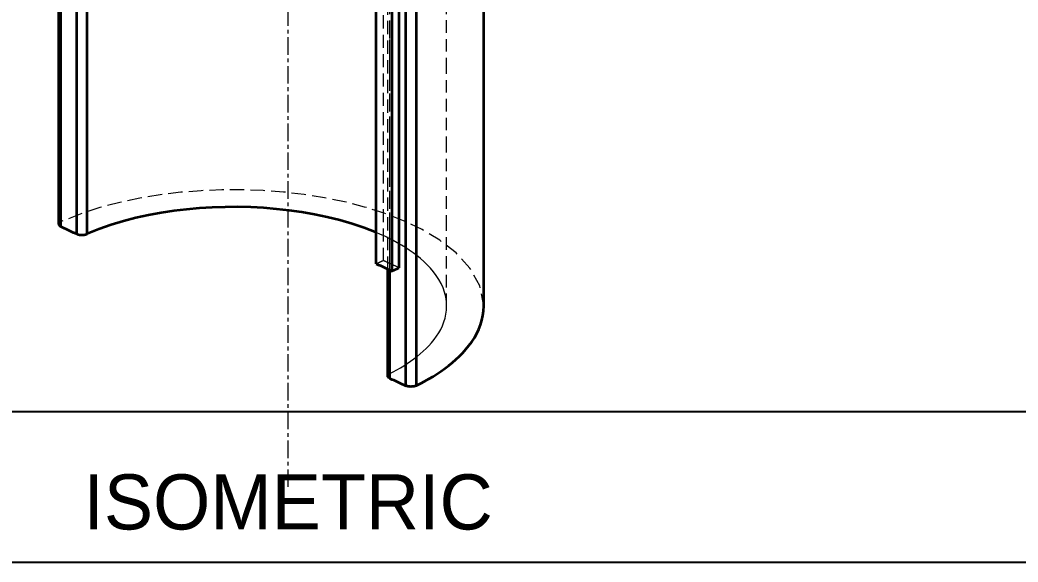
# Model space of a CAD drawing. Header units: millimetres. Extents: x 10 to 410, y 10 to 287.
# Drawn here: x 330.29 to 370.15, y 91 to 112.64 of the extents above; entities that cross this region are included whole.
import ezdxf
from ezdxf.enums import TextEntityAlignment as Align

# ---------------------------------------------------------------- set-up
doc = ezdxf.new("R2010")
doc.units = ezdxf.units.MM
doc.linetypes.add('CENTER', pattern=[1.15, 0.7, -0.15, 0.15, -0.15])
doc.linetypes.add('DASHED', pattern=[0.75, 0.5, -0.25])
for name, color, linetype, lineweight in [('CENTER', 4, 'CENTER', 13), ('HIDDEN', 8, 'DASHED', 18), ('TITLE_BLOCK', 7, 'CONTINUOUS', 25), ('VISIBLE', 7, 'CONTINUOUS', 35)]:
    doc.layers.add(name, color=color, linetype=linetype, lineweight=lineweight)

msp = doc.modelspace()

# ---------------------------------------------------------------- linework, layer by layer
at = {"layer": 'CENTER'}
msp.add_line((341, 94), (341, 178), dxfattribs=at)
at = {"layer": 'HIDDEN'}
for points in [[(331.933, 104.587), (331.933, 107.723), (331.933, 110.86), (331.933, 113.997), (331.933, 117.133), (331.933, 120.27), (331.933, 123.406), (331.933, 126.543), (331.933, 129.679), (331.933, 132.816), (331.933, 135.953), (331.933, 139.089), (331.933, 142.226), (331.933, 145.362), (331.933, 148.499), (331.933, 151.635), (331.933, 154.772), (331.933, 157.909), (331.933, 161.045), (331.933, 164.182), (331.933, 167.318), (331.933, 170.455), (331.933, 173.591), (331.933, 176.728)], [(347.331, 101.215), (347.331, 104.351), (347.331, 107.488), (347.331, 110.624), (347.331, 113.761), (347.331, 116.897), (347.331, 120.034), (347.331, 123.171), (347.331, 126.307), (347.331, 129.444), (347.331, 132.58), (347.331, 135.717), (347.331, 138.853), (347.331, 141.99), (347.331, 145.127), (347.331, 148.263), (347.331, 151.4), (347.331, 154.536), (347.331, 157.673), (347.331, 160.809), (347.331, 163.946), (347.331, 167.082), (347.331, 170.219), (347.331, 173.356)], [(344.808, 103.041), (344.808, 103.815), (344.808, 104.588), (344.808, 105.362), (344.808, 106.136), (344.808, 106.909), (344.808, 107.683), (344.808, 108.456), (344.808, 109.23), (344.808, 110.003), (344.808, 110.777), (344.808, 111.55), (344.808, 112.324), (344.808, 113.097), (344.808, 113.871), (344.808, 114.645), (344.808, 115.418), (344.808, 116.192), (344.808, 116.965), (344.808, 117.739), (344.808, 118.512), (344.808, 119.286), (344.808, 120.059), (344.808, 120.833)], [(345.058, 98.522), (345.058, 99.493), (345.058, 100.465), (345.058, 101.436), (345.058, 102.407), (345.058, 103.378), (345.058, 104.349), (345.058, 105.32), (345.058, 106.291), (345.058, 107.262), (345.058, 108.233), (345.058, 109.204), (345.058, 110.175), (345.058, 111.146), (345.058, 112.117), (345.058, 113.089), (345.058, 114.06), (345.058, 115.031), (345.058, 116.002), (345.058, 116.973), (345.058, 117.944), (345.058, 118.915), (345.058, 119.886), (345.058, 120.857)], [(344.979, 102.696), (344.979, 103.479), (344.979, 104.263), (344.979, 105.046), (344.979, 105.83), (344.979, 106.613), (344.979, 107.397), (344.979, 108.18), (344.979, 108.964), (344.979, 109.747), (344.979, 110.531), (344.979, 111.315), (344.979, 112.098), (344.979, 112.882), (344.979, 113.665), (344.979, 114.449), (344.979, 115.232), (344.979, 116.016), (344.979, 116.799), (344.979, 117.583), (344.979, 118.366), (344.979, 119.15), (344.979, 119.934), (344.979, 120.717)], [(345.067, 102.922), (345.067, 103.688), (345.067, 104.455), (345.067, 105.221), (345.067, 105.988), (345.067, 106.754), (345.067, 107.52), (345.067, 108.287), (345.067, 109.053), (345.067, 109.82), (345.067, 110.586), (345.067, 111.353), (345.067, 112.119), (345.067, 112.885), (345.067, 113.652), (345.067, 114.418), (345.067, 115.185), (345.067, 115.951), (345.067, 116.718), (345.067, 117.484), (345.067, 118.251), (345.067, 119.017), (345.067, 119.783), (345.067, 120.55)], [(348.812, 101.215), (348.661, 102.019), (348.262, 102.736), (347.705, 103.341), (347.056, 103.846), (346.35, 104.269), (345.607, 104.624), (344.84, 104.923), (344.056, 105.172), (343.259, 105.378), (342.452, 105.543), (341.639, 105.673), (340.821, 105.767), (340, 105.829), (339.178, 105.859), (338.355, 105.857), (337.532, 105.824), (336.711, 105.758), (335.894, 105.66), (335.082, 105.526), (334.276, 105.356), (333.48, 105.146), (332.697, 104.891), (331.933, 104.587)], [(331.933, 104.587), (331.927, 104.584), (331.921, 104.582), (331.916, 104.579), (331.91, 104.576), (331.905, 104.573), (331.899, 104.57), (331.894, 104.566), (331.889, 104.563), (331.884, 104.559), (331.879, 104.555), (331.874, 104.551), (331.87, 104.547), (331.865, 104.542), (331.861, 104.538), (331.857, 104.533), (331.854, 104.528), (331.85, 104.523), (331.847, 104.517), (331.845, 104.511), (331.843, 104.505), (331.841, 104.499), (331.841, 104.493), (331.84, 104.487)], [(347.331, 101.215), (347.322, 101.401), (347.294, 101.586), (347.248, 101.767), (347.186, 101.943), (347.109, 102.113), (347.019, 102.276), (346.918, 102.433), (346.806, 102.583), (346.686, 102.726), (346.558, 102.862), (346.424, 102.992), (346.285, 103.116), (346.14, 103.234), (345.991, 103.346), (345.838, 103.454), (345.682, 103.556), (345.523, 103.654), (345.361, 103.747), (345.197, 103.836), (345.03, 103.921), (344.862, 104.002), (344.692, 104.079), (344.521, 104.153)], [(344.521, 102.907), (344.533, 102.913), (344.546, 102.919), (344.558, 102.925), (344.571, 102.93), (344.583, 102.936), (344.596, 102.942), (344.608, 102.948), (344.621, 102.954), (344.633, 102.96), (344.646, 102.965), (344.658, 102.971), (344.67, 102.977), (344.683, 102.983), (344.695, 102.989), (344.708, 102.995), (344.72, 103), (344.733, 103.006), (344.745, 103.012), (344.758, 103.018), (344.77, 103.024), (344.783, 103.03), (344.795, 103.036), (344.808, 103.041)], [(344.808, 103.041), (344.819, 103.036), (344.83, 103.031), (344.842, 103.026), (344.853, 103.021), (344.864, 103.015), (344.875, 103.01), (344.887, 103.005), (344.898, 103), (344.909, 102.995), (344.92, 102.989), (344.932, 102.984), (344.943, 102.979), (344.954, 102.974), (344.966, 102.969), (344.977, 102.963), (344.988, 102.958), (344.999, 102.953), (345.011, 102.948), (345.022, 102.943), (345.033, 102.937), (345.045, 102.932), (345.056, 102.927), (345.067, 102.922)], [(345.067, 102.922), (345.083, 102.914), (345.099, 102.907), (345.116, 102.899), (345.132, 102.892), (345.148, 102.885), (345.164, 102.877), (345.18, 102.87), (345.196, 102.862), (345.212, 102.855), (345.229, 102.847), (345.245, 102.84), (345.261, 102.832), (345.277, 102.825), (345.293, 102.818), (345.309, 102.81), (345.326, 102.803), (345.342, 102.795), (345.358, 102.788), (345.374, 102.78), (345.39, 102.773), (345.406, 102.765), (345.423, 102.758), (345.439, 102.75)], [(345.067, 102.655), (345.067, 102.667), (345.067, 102.678), (345.067, 102.69), (345.067, 102.701), (345.067, 102.713), (345.067, 102.725), (345.067, 102.736), (345.067, 102.748), (345.067, 102.759), (345.067, 102.771), (345.067, 102.783), (345.067, 102.794), (345.067, 102.806), (345.067, 102.817), (345.067, 102.829), (345.067, 102.841), (345.067, 102.852), (345.067, 102.864), (345.067, 102.875), (345.067, 102.887), (345.067, 102.899), (345.067, 102.91), (345.067, 102.922)], [(345.058, 98.522), (345.202, 98.596), (345.343, 98.673), (345.483, 98.752), (345.621, 98.835), (345.757, 98.922), (345.891, 99.012), (346.022, 99.105), (346.15, 99.203), (346.274, 99.305), (346.396, 99.411), (346.513, 99.521), (346.625, 99.636), (346.732, 99.756), (346.834, 99.882), (346.928, 100.012), (347.016, 100.147), (347.094, 100.288), (347.163, 100.433), (347.222, 100.583), (347.269, 100.737), (347.303, 100.894), (347.324, 101.054), (347.331, 101.215)], [(344.979, 98.429), (344.98, 98.434), (344.98, 98.44), (344.982, 98.445), (344.983, 98.451), (344.985, 98.456), (344.988, 98.461), (344.99, 98.466), (344.993, 98.471), (344.997, 98.475), (345, 98.479), (345.004, 98.484), (345.008, 98.488), (345.012, 98.492), (345.016, 98.495), (345.021, 98.499), (345.025, 98.502), (345.03, 98.505), (345.034, 98.509), (345.039, 98.512), (345.044, 98.514), (345.049, 98.517), (345.054, 98.52), (345.058, 98.522)]]:
    msp.add_lwpolyline(points, dxfattribs=at)
at = {"layer": 'TITLE_BLOCK'}
msp.add_lwpolyline([(278, 91), (404, 91), (404, 97), (278, 97)], close=True, dxfattribs=at)
at = {"layer": 'VISIBLE'}
for points in [[(331.84, 104.487), (331.84, 107.624), (331.84, 110.76), (331.84, 113.897), (331.84, 117.033), (331.84, 120.17), (331.84, 123.306), (331.84, 126.443), (331.84, 129.579), (331.84, 132.716), (331.84, 135.853), (331.84, 138.989), (331.84, 142.126), (331.84, 145.262), (331.84, 148.399), (331.84, 151.535), (331.84, 154.672), (331.84, 157.809), (331.84, 160.945), (331.84, 164.082), (331.84, 167.218), (331.84, 170.355), (331.84, 173.491), (331.84, 176.628)], [(348.812, 101.215), (348.812, 104.351), (348.812, 107.488), (348.812, 110.624), (348.812, 113.761), (348.812, 116.897), (348.812, 120.034), (348.812, 123.171), (348.812, 126.307), (348.812, 129.444), (348.812, 132.58), (348.812, 135.717), (348.812, 138.853), (348.812, 141.99), (348.812, 145.127), (348.812, 148.263), (348.812, 151.4), (348.812, 154.536), (348.812, 157.673), (348.812, 160.809), (348.812, 163.946), (348.812, 167.082), (348.812, 170.219), (348.812, 173.356)], [(346.124, 98.044), (346.124, 101.18), (346.124, 104.317), (346.124, 107.453), (346.124, 110.59), (346.124, 113.727), (346.124, 116.863), (346.124, 120), (346.124, 123.136), (346.124, 126.273), (346.124, 129.409), (346.124, 132.546), (346.124, 135.683), (346.124, 138.819), (346.124, 141.956), (346.124, 145.092), (346.124, 148.229), (346.124, 151.365), (346.124, 154.502), (346.124, 157.639), (346.124, 160.775), (346.124, 163.912), (346.124, 167.048), (346.124, 170.185)], [(344.521, 102.907), (344.521, 105.644), (344.521, 108.382), (344.521, 111.119), (344.521, 113.856), (344.521, 116.594), (344.521, 119.331), (344.521, 122.069), (344.521, 124.806), (344.521, 127.543), (344.521, 130.281), (344.521, 133.018), (344.521, 135.755), (344.521, 138.493), (344.521, 141.23), (344.521, 143.968), (344.521, 146.705), (344.521, 149.442), (344.521, 152.18), (344.521, 154.917), (344.521, 157.654), (344.521, 160.392), (344.521, 163.129), (344.521, 165.866)], [(345.152, 102.616), (345.152, 105.353), (345.152, 108.091), (345.152, 110.828), (345.152, 113.566), (345.152, 116.303), (345.152, 119.04), (345.152, 121.778), (345.152, 124.515), (345.152, 127.252), (345.152, 129.99), (345.152, 132.727), (345.152, 135.464), (345.152, 138.202), (345.152, 140.939), (345.152, 143.677), (345.152, 146.414), (345.152, 149.151), (345.152, 151.889), (345.152, 154.626), (345.152, 157.363), (345.152, 160.101), (345.152, 162.838), (345.152, 165.576)], [(331.928, 104.389), (331.928, 105.368), (331.928, 106.348), (331.928, 107.327), (331.928, 108.306), (331.928, 109.286), (331.928, 110.265), (331.928, 111.244), (331.928, 112.223), (331.928, 113.203), (331.928, 114.182), (331.928, 115.161), (331.928, 116.14), (331.928, 117.12), (331.928, 118.099), (331.928, 119.078), (331.928, 120.057), (331.928, 121.037), (331.928, 122.016), (331.928, 122.995), (331.928, 123.975), (331.928, 124.954), (331.928, 125.933), (331.928, 126.912)], [(332.971, 104.096), (332.971, 105.067), (332.971, 106.038), (332.971, 107.009), (332.971, 107.98), (332.971, 108.951), (332.971, 109.922), (332.971, 110.893), (332.971, 111.864), (332.971, 112.835), (332.971, 113.806), (332.971, 114.777), (332.971, 115.749), (332.971, 116.72), (332.971, 117.691), (332.971, 118.662), (332.971, 119.633), (332.971, 120.604), (332.971, 121.575), (332.971, 122.546), (332.971, 123.517), (332.971, 124.488), (332.971, 125.459), (332.971, 126.43)], [(345.439, 102.75), (345.439, 103.519), (345.439, 104.287), (345.439, 105.055), (345.439, 105.823), (345.439, 106.592), (345.439, 107.36), (345.439, 108.128), (345.439, 108.896), (345.439, 109.664), (345.439, 110.433), (345.439, 111.201), (345.439, 111.969), (345.439, 112.737), (345.439, 113.506), (345.439, 114.274), (345.439, 115.042), (345.439, 115.81), (345.439, 116.578), (345.439, 117.347), (345.439, 118.115), (345.439, 118.883), (345.439, 119.651), (345.439, 120.42)], [(345.698, 98.04), (345.698, 99.019), (345.698, 99.998), (345.698, 100.978), (345.698, 101.957), (345.698, 102.936), (345.698, 103.916), (345.698, 104.895), (345.698, 105.874), (345.698, 106.853), (345.698, 107.833), (345.698, 108.812), (345.698, 109.791), (345.698, 110.77), (345.698, 111.75), (345.698, 112.729), (345.698, 113.708), (345.698, 114.687), (345.698, 115.667), (345.698, 116.646), (345.698, 117.625), (345.698, 118.605), (345.698, 119.584), (345.698, 120.563)], [(332.559, 104.098), (332.559, 104.49), (332.559, 104.882), (332.559, 105.274), (332.559, 105.665), (332.559, 106.057), (332.559, 106.449), (332.559, 106.841), (332.559, 107.233), (332.559, 107.624), (332.559, 108.016), (332.559, 108.408), (332.559, 108.8), (332.559, 109.192), (332.559, 109.584), (332.559, 109.975), (332.559, 110.367), (332.559, 110.759), (332.559, 111.151), (332.559, 111.543), (332.559, 111.935), (332.559, 112.326), (332.559, 112.718), (332.559, 113.11)], [(344.521, 104.153), (344.042, 104.34), (343.555, 104.503), (343.062, 104.646), (342.563, 104.769), (342.06, 104.875), (341.554, 104.963), (341.046, 105.035), (340.535, 105.092), (340.023, 105.133), (339.51, 105.16), (338.997, 105.173), (338.483, 105.171), (337.97, 105.154), (337.457, 105.123), (336.945, 105.077), (336.435, 105.016), (335.927, 104.939), (335.422, 104.846), (334.921, 104.736), (334.423, 104.607), (333.932, 104.459), (333.447, 104.289), (332.971, 104.096)], [(331.84, 104.487), (331.841, 104.481), (331.841, 104.475), (331.843, 104.469), (331.845, 104.463), (331.847, 104.458), (331.85, 104.453), (331.853, 104.447), (331.856, 104.442), (331.86, 104.438), (331.864, 104.433), (331.868, 104.429), (331.872, 104.425), (331.877, 104.421), (331.882, 104.417), (331.886, 104.413), (331.891, 104.41), (331.896, 104.406), (331.901, 104.403), (331.906, 104.4), (331.912, 104.397), (331.917, 104.394), (331.922, 104.392), (331.928, 104.389)], [(331.928, 104.389), (331.955, 104.377), (331.983, 104.364), (332.01, 104.351), (332.038, 104.339), (332.065, 104.326), (332.093, 104.313), (332.12, 104.301), (332.147, 104.288), (332.175, 104.275), (332.202, 104.263), (332.23, 104.25), (332.257, 104.237), (332.285, 104.225), (332.312, 104.212), (332.34, 104.199), (332.367, 104.187), (332.395, 104.174), (332.422, 104.161), (332.449, 104.149), (332.477, 104.136), (332.504, 104.123), (332.532, 104.111), (332.559, 104.098)], [(332.559, 104.098), (332.576, 104.091), (332.593, 104.085), (332.611, 104.079), (332.629, 104.074), (332.646, 104.07), (332.664, 104.067), (332.683, 104.064), (332.701, 104.062), (332.719, 104.06), (332.737, 104.059), (332.756, 104.058), (332.774, 104.058), (332.792, 104.059), (332.811, 104.06), (332.829, 104.061), (332.847, 104.063), (332.865, 104.066), (332.883, 104.069), (332.901, 104.073), (332.919, 104.077), (332.937, 104.083), (332.954, 104.089), (332.971, 104.096)], [(344.521, 102.907), (344.548, 102.894), (344.576, 102.882), (344.603, 102.869), (344.631, 102.856), (344.658, 102.844), (344.685, 102.831), (344.713, 102.818), (344.74, 102.806), (344.768, 102.793), (344.795, 102.78), (344.823, 102.768), (344.85, 102.755), (344.877, 102.743), (344.905, 102.73), (344.932, 102.717), (344.96, 102.705), (344.987, 102.692), (345.015, 102.679), (345.042, 102.667), (345.069, 102.654), (345.097, 102.641), (345.124, 102.629), (345.152, 102.616)], [(344.979, 98.429), (344.979, 98.614), (344.979, 98.8), (344.979, 98.985), (344.979, 99.171), (344.979, 99.356), (344.979, 99.542), (344.979, 99.727), (344.979, 99.913), (344.979, 100.098), (344.979, 100.284), (344.979, 100.469), (344.979, 100.655), (344.979, 100.84), (344.979, 101.026), (344.979, 101.211), (344.979, 101.397), (344.979, 101.582), (344.979, 101.768), (344.979, 101.953), (344.979, 102.139), (344.979, 102.324), (344.979, 102.51), (344.979, 102.696)], [(345.067, 98.331), (345.067, 98.519), (345.067, 98.707), (345.067, 98.895), (345.067, 99.083), (345.067, 99.271), (345.067, 99.459), (345.067, 99.647), (345.067, 99.835), (345.067, 100.023), (345.067, 100.211), (345.067, 100.399), (345.067, 100.587), (345.067, 100.775), (345.067, 100.963), (345.067, 101.151), (345.067, 101.339), (345.067, 101.527), (345.067, 101.715), (345.067, 101.903), (345.067, 102.091), (345.067, 102.279), (345.067, 102.467), (345.067, 102.655)], [(345.152, 102.616), (345.164, 102.622), (345.177, 102.628), (345.189, 102.634), (345.202, 102.639), (345.214, 102.645), (345.227, 102.651), (345.239, 102.657), (345.252, 102.663), (345.264, 102.669), (345.277, 102.674), (345.289, 102.68), (345.301, 102.686), (345.314, 102.692), (345.326, 102.698), (345.339, 102.704), (345.351, 102.71), (345.364, 102.715), (345.376, 102.721), (345.389, 102.727), (345.401, 102.733), (345.414, 102.739), (345.426, 102.745), (345.439, 102.75)], [(346.124, 98.044), (346.293, 98.13), (346.46, 98.22), (346.626, 98.314), (346.789, 98.411), (346.949, 98.513), (347.107, 98.619), (347.262, 98.729), (347.413, 98.844), (347.561, 98.963), (347.704, 99.088), (347.843, 99.218), (347.976, 99.354), (348.103, 99.495), (348.223, 99.642), (348.335, 99.796), (348.438, 99.955), (348.532, 100.121), (348.614, 100.292), (348.683, 100.469), (348.739, 100.651), (348.779, 100.836), (348.804, 101.025), (348.812, 101.215)], [(345.067, 98.331), (345.062, 98.334), (345.056, 98.336), (345.051, 98.339), (345.046, 98.342), (345.04, 98.345), (345.035, 98.348), (345.03, 98.352), (345.025, 98.355), (345.021, 98.359), (345.016, 98.362), (345.012, 98.366), (345.007, 98.371), (345.003, 98.375), (344.999, 98.379), (344.995, 98.384), (344.992, 98.389), (344.989, 98.394), (344.986, 98.4), (344.984, 98.405), (344.982, 98.411), (344.981, 98.417), (344.98, 98.423), (344.979, 98.429)], [(345.067, 98.331), (345.095, 98.318), (345.122, 98.306), (345.149, 98.293), (345.177, 98.28), (345.204, 98.268), (345.232, 98.255), (345.259, 98.242), (345.287, 98.23), (345.314, 98.217), (345.342, 98.204), (345.369, 98.192), (345.396, 98.179), (345.424, 98.166), (345.451, 98.154), (345.479, 98.141), (345.506, 98.129), (345.534, 98.116), (345.561, 98.103), (345.589, 98.091), (345.616, 98.078), (345.643, 98.065), (345.671, 98.053), (345.698, 98.04)], [(346.124, 98.044), (346.106, 98.036), (346.089, 98.029), (346.071, 98.023), (346.052, 98.018), (346.034, 98.013), (346.015, 98.01), (345.997, 98.006), (345.978, 98.004), (345.959, 98.002), (345.94, 98.001), (345.921, 98), (345.902, 98), (345.883, 98), (345.864, 98.001), (345.845, 98.003), (345.826, 98.005), (345.807, 98.008), (345.789, 98.011), (345.77, 98.016), (345.752, 98.02), (345.734, 98.026), (345.716, 98.032), (345.698, 98.04)]]:
    msp.add_lwpolyline(points, dxfattribs=at)

# ---------------------------------------------------------------- texts
at = {"layer": 'TITLE_BLOCK'}
msp.add_text('ISOMETRIC', height=2.2, dxfattribs=at).set_placement((341, 93.4), align=Align.MIDDLE_CENTER)

doc.saveas('drawing.dxf')
